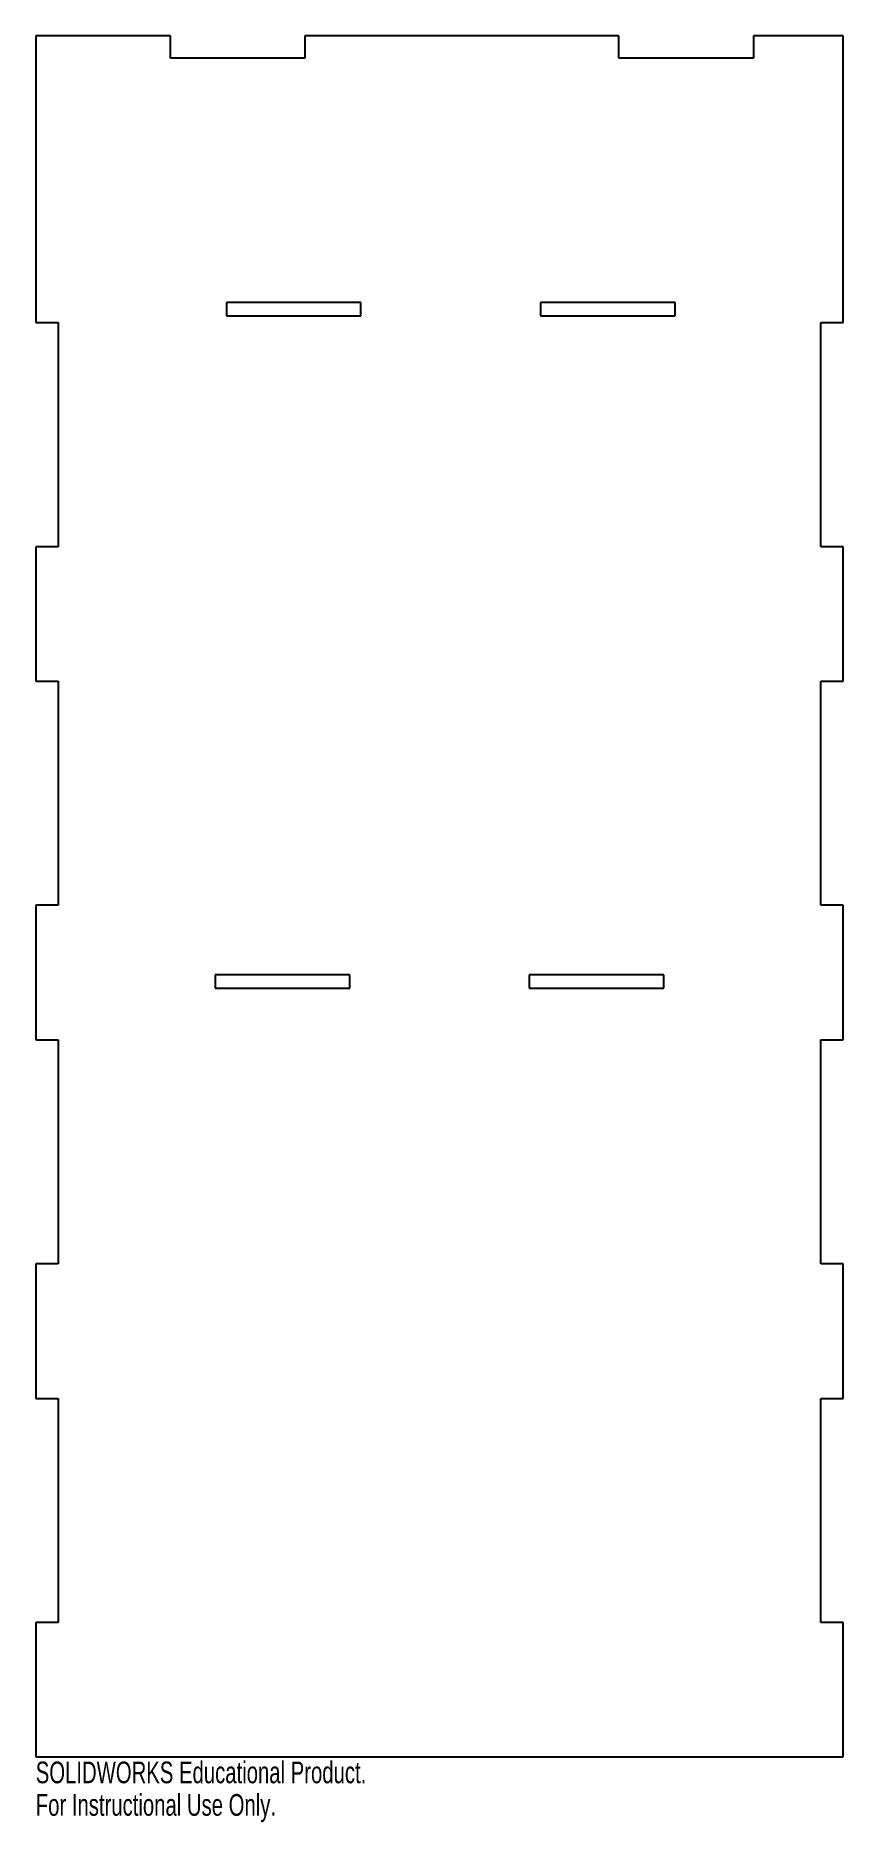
# Model space of a CAD drawing. Header units: millimetres. Extents: x -95 to 85, y -399 to 0.
import ezdxf

# ---------------------------------------------------------------- set-up
doc = ezdxf.new("R2010")
doc.units = ezdxf.units.MM
doc.styles.add('SLDTEXTSTYLE0', font='TXT', dxfattribs={"width": 0.7})

msp = doc.modelspace()

# ---------------------------------------------------------------- linework, layer by layer
at = {"color": 7, "linetype": 'Continuous', "lineweight": 25}
for p, q in [((-65, 0), (-95, 0)), ((-95, 0), (-95, -64)), ((-65, -5), (-65, 0)), ((-35, 0), (-35, -5)), ((35, 0), (-35, 0)), ((35, -5), (35, 0)), ((65, 0), (65, -5)), ((85, 0), (65, 0)), ((85, -64), (85, 0)), ((-35, -5), (-65, -5)), ((65, -5), (35, -5)), ((-52.5, -59.5), (-52.5, -62.5)), ((-22.5, -59.5), (-52.5, -59.5)), ((-22.5, -62.5), (-22.5, -59.5)), ((47.5, -59.5), (17.5, -59.5)), ((17.5, -59.5), (17.5, -62.5)), ((47.5, -62.5), (47.5, -59.5)), ((-52.5, -62.5), (-22.5, -62.5)), ((17.5, -62.5), (47.5, -62.5)), ((-95, -64), (-90, -64)), ((-90, -64), (-90, -114)), ((80, -64), (85, -64)), ((80, -114), (80, -64)), ((-95, -114), (-95, -144)), ((-90, -114), (-95, -114)), ((85, -114), (80, -114)), ((85, -144), (85, -114)), ((-95, -144), (-90, -144)), ((-90, -144), (-90, -194)), ((80, -144), (85, -144)), ((80, -194), (80, -144)), ((-95, -194), (-95, -224)), ((-90, -194), (-95, -194)), ((85, -194), (80, -194)), ((85, -224), (85, -194)), ((-25, -209.5), (-55, -209.5)), ((-55, -209.5), (-55, -212.5)), ((-25, -212.5), (-25, -209.5)), ((45, -209.5), (15, -209.5)), ((15, -209.5), (15, -212.5)), ((45, -212.5), (45, -209.5)), ((-55, -212.5), (-25, -212.5)), ((15, -212.5), (45, -212.5)), ((-95, -224), (-90, -224)), ((-90, -224), (-90, -274)), ((80, -224), (85, -224)), ((80, -274), (80, -224)), ((-95, -274), (-95, -304)), ((-90, -274), (-95, -274)), ((85, -274), (80, -274)), ((85, -304), (85, -274)), ((-95, -304), (-90, -304)), ((-90, -304), (-90, -354)), ((80, -304), (85, -304)), ((80, -354), (80, -304)), ((-95, -354), (-95, -384)), ((-90, -354), (-95, -354)), ((85, -354), (80, -354)), ((85, -384), (85, -354)), ((-95, -384), (85, -384))]:
    msp.add_line(p, q, dxfattribs=at)

# ---------------------------------------------------------------- texts
at = {"color": 7, "linetype": 'Continuous', "char_height": 4.8336, "attachment_point": 1, "style": 'SLDTEXTSTYLE0'}
for s, insert in [('SOLIDWORKS Educational Product.', (-95, -385.02)), ('For Instructional Use Only.', (-95, -392.27))]:
    msp.add_mtext(s, dxfattribs=dict(at, insert=insert))

doc.saveas('drawing.dxf')
